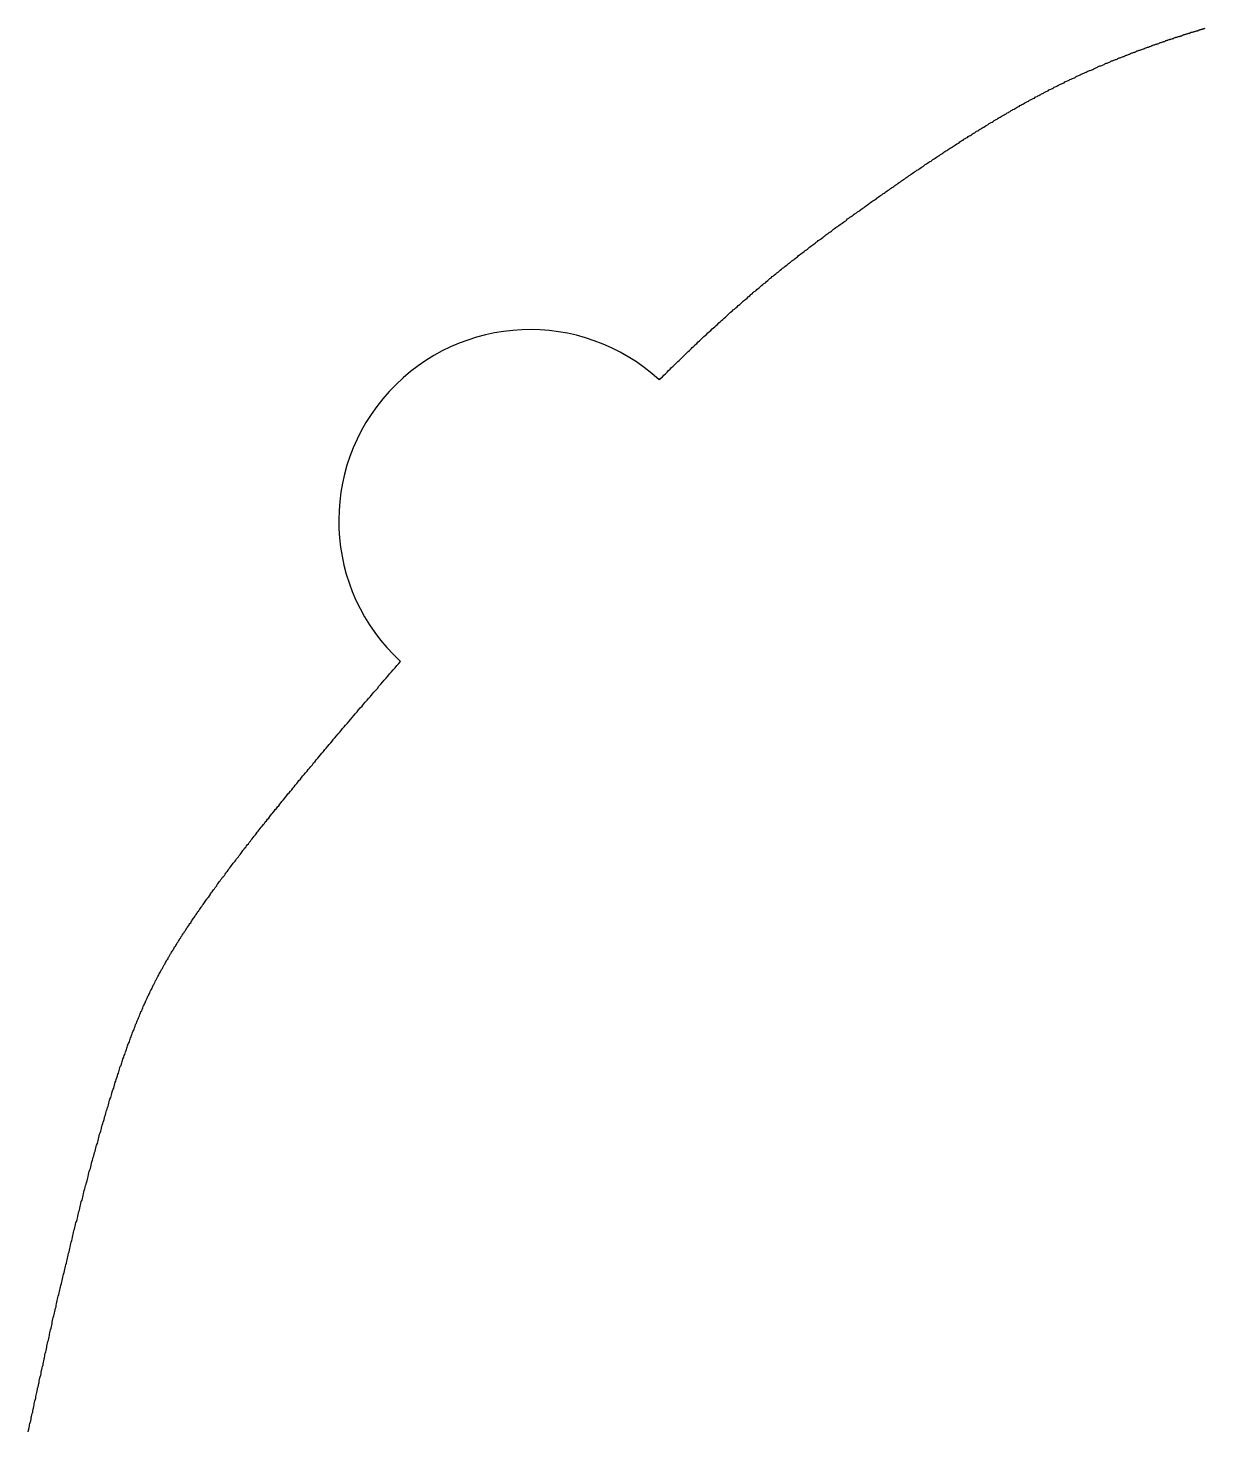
# Model space of a CAD drawing. Header units: millimetres. Extents: x 35 to 605, y 64 to 964.
# Drawn here: x 255.87 to 286.62, y 584.93 to 621.62 of the extents above; entities that cross this region are included whole.
import ezdxf

# ---------------------------------------------------------------- set-up
doc = ezdxf.new("R2010")
doc.units = ezdxf.units.MM

msp = doc.modelspace()

# ---------------------------------------------------------------- linework, layer by layer
for points in [[(272.367, 612.418, 0), (272.407, 612.458, 0), (272.447, 612.498, 0), (272.487, 612.538, 0), (272.527, 612.578, 0), (272.567, 612.618, 0), (272.607, 612.658, 0), (272.647, 612.698, 0), (272.687, 612.738, 0), (272.727, 612.778, 0), (272.767, 612.818, 0), (272.807, 612.858, 0), (272.847, 612.898, 0), (272.887, 612.928, 0), (272.927, 612.968, 0), (272.967, 613.008, 0), (273.007, 613.048, 0), (273.037, 613.078, 0), (273.077, 613.118, 0), (273.117, 613.158, 0), (273.157, 613.188, 0), (273.197, 613.228, 0), (273.227, 613.268, 0), (273.267, 613.298, 0), (273.307, 613.338, 0), (273.347, 613.368, 0), (273.377, 613.408, 0), (273.417, 613.438, 0), (273.457, 613.478, 0), (273.487, 613.508, 0), (273.527, 613.548, 0), (273.567, 613.578, 0), (273.597, 613.608, 0), (273.637, 613.648, 0), (273.677, 613.678, 0), (273.707, 613.708, 0), (273.747, 613.748, 0), (273.777, 613.778, 0), (273.817, 613.808, 0), (273.847, 613.838, 0), (273.887, 613.868, 0), (273.917, 613.908, 0), (273.957, 613.938, 0), (273.987, 613.968, 0), (274.027, 613.998, 0), (274.057, 614.028, 0), (274.097, 614.058, 0), (274.127, 614.088, 0), (274.157, 614.118, 0), (274.197, 614.158, 0), (274.227, 614.188, 0), (274.267, 614.218, 0), (274.297, 614.248, 0), (274.327, 614.268, 0), (274.367, 614.298, 0), (274.397, 614.328, 0), (274.427, 614.358, 0), (274.467, 614.388, 0), (274.497, 614.418, 0), (274.527, 614.448, 0), (274.557, 614.478, 0), (274.597, 614.508, 0), (274.627, 614.528, 0), (274.657, 614.558, 0), (274.687, 614.588, 0), (274.727, 614.618, 0), (274.757, 614.648, 0), (274.787, 614.668, 0), (274.817, 614.698, 0), (274.847, 614.728, 0), (274.887, 614.748, 0), (274.917, 614.778, 0), (274.947, 614.808, 0), (274.977, 614.828, 0), (275.007, 614.858, 0), (275.037, 614.888, 0), (275.067, 614.908, 0), (275.097, 614.938, 0), (275.137, 614.958, 0), (275.167, 614.988, 0), (275.197, 615.018, 0), (275.227, 615.038, 0), (275.257, 615.068, 0), (275.287, 615.088, 0), (275.317, 615.118, 0), (275.347, 615.138, 0), (275.377, 615.168, 0), (275.407, 615.188, 0), (275.437, 615.218, 0), (275.467, 615.238, 0), (275.497, 615.258, 0), (275.527, 615.288, 0), (275.557, 615.308, 0), (275.587, 615.338, 0), (275.617, 615.358, 0), (275.647, 615.378, 0), (275.677, 615.408, 0), (275.707, 615.428, 0), (275.737, 615.458, 0), (275.767, 615.478, 0), (275.797, 615.498, 0), (275.827, 615.528, 0), (275.857, 615.548, 0), (275.887, 615.568, 0), (275.917, 615.588, 0), (275.947, 615.618, 0), (275.977, 615.638, 0), (275.997, 615.658, 0), (276.027, 615.688, 0), (276.057, 615.708, 0), (276.087, 615.728, 0), (276.117, 615.748, 0), (276.147, 615.778, 0), (276.177, 615.798, 0), (276.207, 615.818, 0), (276.237, 615.838, 0), (276.267, 615.858, 0), (276.287, 615.888, 0), (276.317, 615.908, 0), (276.347, 615.928, 0), (276.377, 615.948, 0), (276.407, 615.968, 0), (276.437, 615.988, 0), (276.467, 616.018, 0), (276.497, 616.038, 0), (276.517, 616.058, 0), (276.547, 616.078, 0), (276.577, 616.098, 0), (276.607, 616.118, 0), (276.637, 616.138, 0), (276.667, 616.168, 0), (276.687, 616.188, 0), (276.717, 616.208, 0), (276.747, 616.228, 0), (276.777, 616.248, 0), (276.807, 616.268, 0), (276.837, 616.288, 0), (276.867, 616.308, 0), (276.887, 616.328, 0), (276.917, 616.358, 0), (276.947, 616.378, 0), (276.977, 616.398, 0), (277.007, 616.418, 0), (277.037, 616.438, 0), (277.057, 616.458, 0), (277.087, 616.478, 0), (277.117, 616.498, 0), (277.147, 616.518, 0), (277.177, 616.538, 0), (277.207, 616.558, 0), (277.237, 616.578, 0), (277.257, 616.598, 0), (277.287, 616.628, 0), (277.317, 616.648, 0), (277.347, 616.668, 0), (277.377, 616.688, 0), (277.407, 616.708, 0), (277.427, 616.728, 0), (277.457, 616.748, 0), (277.487, 616.768, 0), (277.517, 616.788, 0), (277.547, 616.808, 0), (277.577, 616.828, 0), (277.607, 616.848, 0), (277.627, 616.868, 0), (277.657, 616.888, 0), (277.687, 616.908, 0), (277.717, 616.928, 0), (277.747, 616.948, 0), (277.777, 616.978, 0), (277.807, 616.998, 0), (277.837, 617.018, 0), (277.857, 617.038, 0), (277.887, 617.058, 0), (277.917, 617.078, 0), (277.947, 617.098, 0), (277.977, 617.118, 0), (278.007, 617.138, 0), (278.037, 617.158, 0), (278.057, 617.178, 0), (278.087, 617.198, 0), (278.117, 617.218, 0), (278.147, 617.238, 0), (278.177, 617.258, 0), (278.207, 617.278, 0), (278.237, 617.298, 0), (278.267, 617.318, 0), (278.287, 617.338, 0), (278.317, 617.358, 0), (278.347, 617.378, 0), (278.377, 617.398, 0), (278.407, 617.418, 0), (278.437, 617.438, 0), (278.467, 617.458, 0), (278.497, 617.478, 0), (278.517, 617.498, 0), (278.547, 617.518, 0), (278.577, 617.538, 0), (278.607, 617.558, 0), (278.637, 617.578, 0), (278.667, 617.598, 0), (278.697, 617.618, 0), (278.717, 617.638, 0), (278.747, 617.658, 0), (278.777, 617.678, 0), (278.807, 617.698, 0), (278.837, 617.718, 0), (278.867, 617.738, 0), (278.897, 617.758, 0), (278.927, 617.778, 0), (278.947, 617.798, 0), (278.977, 617.818, 0), (279.007, 617.838, 0), (279.037, 617.858, 0), (279.067, 617.878, 0), (279.097, 617.898, 0), (279.127, 617.908, 0), (279.147, 617.928, 0), (279.177, 617.948, 0), (279.207, 617.968, 0), (279.237, 617.988, 0), (279.267, 618.008, 0), (279.297, 618.028, 0), (279.317, 618.048, 0), (279.347, 618.068, 0), (279.377, 618.088, 0), (279.407, 618.108, 0), (279.437, 618.128, 0), (279.467, 618.138, 0), (279.487, 618.158, 0), (279.517, 618.178, 0), (279.547, 618.198, 0), (279.577, 618.218, 0), (279.607, 618.238, 0), (279.637, 618.258, 0), (279.657, 618.278, 0), (279.687, 618.288, 0), (279.717, 618.308, 0), (279.747, 618.328, 0), (279.777, 618.348, 0), (279.797, 618.368, 0), (279.827, 618.388, 0), (279.857, 618.408, 0), (279.887, 618.418, 0), (279.917, 618.438, 0), (279.937, 618.458, 0), (279.967, 618.478, 0), (279.997, 618.498, 0), (280.027, 618.508, 0), (280.057, 618.528, 0), (280.077, 618.548, 0), (280.107, 618.568, 0), (280.137, 618.588, 0), (280.167, 618.598, 0), (280.197, 618.618, 0), (280.217, 618.638, 0), (280.247, 618.658, 0), (280.277, 618.678, 0), (280.307, 618.688, 0), (280.327, 618.708, 0), (280.357, 618.728, 0), (280.387, 618.748, 0), (280.417, 618.758, 0), (280.437, 618.778, 0), (280.467, 618.798, 0), (280.497, 618.808, 0), (280.527, 618.828, 0), (280.547, 618.848, 0), (280.577, 618.868, 0), (280.607, 618.878, 0), (280.627, 618.898, 0), (280.657, 618.918, 0), (280.687, 618.928, 0), (280.717, 618.948, 0), (280.737, 618.968, 0), (280.767, 618.978, 0), (280.797, 618.998, 0), (280.817, 619.018, 0), (280.847, 619.028, 0), (280.877, 619.048, 0), (280.907, 619.068, 0), (280.927, 619.078, 0), (280.957, 619.098, 0), (280.987, 619.118, 0), (281.007, 619.128, 0), (281.037, 619.148, 0), (281.067, 619.158, 0), (281.087, 619.178, 0), (281.117, 619.198, 0), (281.137, 619.208, 0), (281.167, 619.228, 0), (281.197, 619.238, 0), (281.217, 619.258, 0), (281.247, 619.278, 0), (281.277, 619.288, 0), (281.297, 619.308, 0), (281.327, 619.318, 0), (281.357, 619.338, 0), (281.377, 619.348, 0), (281.407, 619.368, 0), (281.427, 619.378, 0), (281.457, 619.398, 0), (281.487, 619.408, 0), (281.507, 619.428, 0), (281.537, 619.438, 0), (281.557, 619.458, 0), (281.587, 619.468, 0), (281.607, 619.488, 0), (281.637, 619.498, 0), (281.667, 619.518, 0), (281.687, 619.528, 0), (281.717, 619.548, 0), (281.737, 619.558, 0), (281.767, 619.568, 0), (281.787, 619.588, 0), (281.817, 619.598, 0), (281.837, 619.618, 0), (281.867, 619.628, 0), (281.887, 619.638, 0), (281.917, 619.658, 0), (281.937, 619.668, 0), (281.967, 619.688, 0), (281.987, 619.698, 0), (282.017, 619.708, 0), (282.037, 619.728, 0), (282.067, 619.738, 0), (282.087, 619.748, 0), (282.117, 619.768, 0), (282.137, 619.778, 0), (282.167, 619.788, 0), (282.187, 619.808, 0), (282.207, 619.818, 0), (282.237, 619.828, 0), (282.257, 619.848, 0), (282.287, 619.858, 0), (282.307, 619.868, 0), (282.337, 619.878, 0), (282.357, 619.898, 0), (282.377, 619.908, 0), (282.407, 619.918, 0), (282.427, 619.928, 0), (282.457, 619.948, 0), (282.477, 619.958, 0), (282.497, 619.968, 0), (282.527, 619.978, 0), (282.547, 619.998, 0), (282.567, 620.008, 0), (282.597, 620.018, 0), (282.617, 620.028, 0), (282.637, 620.038, 0), (282.667, 620.058, 0), (282.687, 620.068, 0), (282.707, 620.078, 0), (282.737, 620.088, 0), (282.757, 620.098, 0), (282.777, 620.118, 0), (282.807, 620.128, 0), (282.827, 620.138, 0), (282.847, 620.148, 0), (282.877, 620.158, 0), (282.897, 620.168, 0), (282.917, 620.178, 0), (282.947, 620.188, 0), (282.967, 620.208, 0), (282.987, 620.218, 0), (283.007, 620.228, 0), (283.037, 620.238, 0), (283.057, 620.248, 0), (283.077, 620.258, 0), (283.097, 620.268, 0), (283.127, 620.278, 0), (283.147, 620.288, 0), (283.167, 620.298, 0), (283.187, 620.308, 0), (283.217, 620.318, 0), (283.237, 620.328, 0), (283.257, 620.348, 0), (283.277, 620.358, 0), (283.307, 620.368, 0), (283.327, 620.378, 0), (283.347, 620.388, 0), (283.367, 620.398, 0), (283.387, 620.408, 0), (283.417, 620.418, 0), (283.437, 620.428, 0), (283.457, 620.438, 0), (283.477, 620.448, 0), (283.497, 620.458, 0), (283.517, 620.468, 0), (283.547, 620.478, 0), (283.567, 620.488, 0), (283.587, 620.498, 0), (283.607, 620.508, 0), (283.627, 620.508, 0), (283.647, 620.518, 0), (283.667, 620.528, 0), (283.697, 620.538, 0), (283.717, 620.548, 0), (283.737, 620.558, 0), (283.757, 620.568, 0), (283.777, 620.578, 0), (283.797, 620.588, 0), (283.817, 620.598, 0), (283.837, 620.608, 0), (283.857, 620.618, 0), (283.877, 620.628, 0), (283.907, 620.628, 0), (283.927, 620.638, 0), (283.947, 620.648, 0), (283.967, 620.658, 0), (283.987, 620.668, 0), (284.007, 620.678, 0), (284.027, 620.688, 0), (284.047, 620.698, 0), (284.067, 620.698, 0), (284.087, 620.708, 0), (284.107, 620.718, 0), (284.127, 620.728, 0), (284.147, 620.738, 0), (284.167, 620.748, 0), (284.187, 620.758, 0), (284.207, 620.758, 0), (284.227, 620.768, 0), (284.247, 620.778, 0), (284.267, 620.788, 0), (284.287, 620.798, 0), (284.307, 620.798, 0), (284.327, 620.808, 0), (284.347, 620.818, 0), (284.367, 620.828, 0), (284.387, 620.838, 0), (284.407, 620.838, 0), (284.427, 620.848, 0), (284.447, 620.858, 0), (284.467, 620.868, 0), (284.487, 620.878, 0), (284.507, 620.878, 0), (284.527, 620.888, 0), (284.547, 620.898, 0), (284.567, 620.908, 0), (284.587, 620.908, 0), (284.607, 620.918, 0), (284.627, 620.928, 0), (284.647, 620.938, 0), (284.657, 620.938, 0), (284.677, 620.948, 0), (284.697, 620.958, 0), (284.717, 620.968, 0), (284.737, 620.968, 0), (284.757, 620.978, 0), (284.777, 620.988, 0), (284.797, 620.988, 0), (284.817, 620.998, 0), (284.827, 621.008, 0), (284.847, 621.018, 0), (284.867, 621.018, 0), (284.887, 621.028, 0), (284.907, 621.038, 0), (284.927, 621.038, 0), (284.947, 621.048, 0), (284.967, 621.058, 0), (284.977, 621.058, 0), (284.997, 621.068, 0), (285.017, 621.078, 0), (285.037, 621.078, 0), (285.057, 621.088, 0), (285.077, 621.098, 0), (285.087, 621.098, 0), (285.107, 621.108, 0), (285.127, 621.118, 0), (285.147, 621.118, 0), (285.167, 621.128, 0), (285.177, 621.138, 0), (285.197, 621.138, 0), (285.217, 621.148, 0), (285.237, 621.158, 0), (285.257, 621.158, 0), (285.267, 621.168, 0), (285.287, 621.178, 0), (285.307, 621.178, 0), (285.327, 621.188, 0), (285.337, 621.198, 0), (285.357, 621.198, 0), (285.377, 621.208, 0), (285.397, 621.208, 0), (285.417, 621.218, 0), (285.427, 621.228, 0), (285.447, 621.228, 0), (285.467, 621.238, 0), (285.477, 621.238, 0), (285.497, 621.248, 0), (285.517, 621.258, 0), (285.537, 621.258, 0), (285.547, 621.268, 0), (285.567, 621.268, 0), (285.587, 621.278, 0), (285.607, 621.288, 0), (285.617, 621.288, 0), (285.637, 621.298, 0), (285.657, 621.298, 0), (285.667, 621.308, 0), (285.687, 621.318, 0), (285.707, 621.318, 0), (285.717, 621.328, 0), (285.737, 621.328, 0), (285.757, 621.338, 0), (285.767, 621.338, 0), (285.787, 621.348, 0), (285.807, 621.348, 0), (285.817, 621.358, 0), (285.837, 621.368, 0), (285.857, 621.368, 0), (285.867, 621.378, 0), (285.887, 621.378, 0), (285.907, 621.388, 0), (285.917, 621.388, 0), (285.937, 621.398, 0), (285.957, 621.398, 0), (285.967, 621.408, 0), (285.987, 621.408, 0), (285.997, 621.418, 0), (286.017, 621.418, 0), (286.037, 621.428, 0), (286.047, 621.428, 0), (286.067, 621.438, 0), (286.077, 621.448, 0), (286.097, 621.448, 0), (286.117, 621.458, 0), (286.127, 621.458, 0), (286.147, 621.468, 0), (286.157, 621.468, 0), (286.177, 621.478, 0), (286.187, 621.478, 0), (286.207, 621.488, 0), (286.227, 621.488, 0), (286.237, 621.498, 0), (286.257, 621.498, 0), (286.267, 621.508, 0), (286.287, 621.508, 0), (286.297, 621.508, 0), (286.317, 621.518, 0), (286.327, 621.518, 0), (286.347, 621.528, 0), (286.357, 621.528, 0), (286.377, 621.538, 0), (286.387, 621.538, 0), (286.407, 621.548, 0), (286.427, 621.548, 0), (286.437, 621.558, 0), (286.457, 621.558, 0), (286.467, 621.568, 0), (286.487, 621.568, 0), (286.497, 621.578, 0), (286.517, 621.578, 0), (286.527, 621.578, 0), (286.537, 621.588, 0), (286.557, 621.588, 0), (286.567, 621.598, 0), (286.587, 621.598, 0), (286.597, 621.608, 0), (286.617, 621.608, 0), (286.627, 621.618, 0)], [(255.867, 584.908, 0), (255.877, 584.948, 0), (255.887, 584.978, 0), (255.897, 585.018, 0), (255.907, 585.058, 0), (255.907, 585.088, 0), (255.917, 585.128, 0), (255.927, 585.168, 0), (255.937, 585.198, 0), (255.947, 585.238, 0), (255.947, 585.278, 0), (255.957, 585.308, 0), (255.967, 585.348, 0), (255.977, 585.388, 0), (255.987, 585.418, 0), (255.987, 585.458, 0), (255.997, 585.498, 0), (256.007, 585.528, 0), (256.017, 585.568, 0), (256.027, 585.608, 0), (256.027, 585.638, 0), (256.037, 585.678, 0), (256.047, 585.718, 0), (256.057, 585.758, 0), (256.067, 585.788, 0), (256.067, 585.828, 0), (256.077, 585.868, 0), (256.087, 585.898, 0), (256.097, 585.938, 0), (256.107, 585.978, 0), (256.117, 586.018, 0), (256.117, 586.048, 0), (256.127, 586.088, 0), (256.137, 586.128, 0), (256.147, 586.168, 0), (256.157, 586.198, 0), (256.157, 586.238, 0), (256.167, 586.278, 0), (256.177, 586.318, 0), (256.187, 586.348, 0), (256.197, 586.388, 0), (256.207, 586.428, 0), (256.207, 586.468, 0), (256.217, 586.508, 0), (256.227, 586.538, 0), (256.237, 586.578, 0), (256.247, 586.618, 0), (256.257, 586.658, 0), (256.257, 586.688, 0), (256.267, 586.728, 0), (256.277, 586.768, 0), (256.287, 586.808, 0), (256.297, 586.848, 0), (256.307, 586.888, 0), (256.307, 586.918, 0), (256.317, 586.958, 0), (256.327, 586.998, 0), (256.337, 587.038, 0), (256.347, 587.078, 0), (256.357, 587.118, 0), (256.357, 587.148, 0), (256.367, 587.188, 0), (256.377, 587.228, 0), (256.387, 587.268, 0), (256.397, 587.308, 0), (256.407, 587.348, 0), (256.417, 587.388, 0), (256.427, 587.428, 0), (256.427, 587.458, 0), (256.437, 587.498, 0), (256.447, 587.538, 0), (256.457, 587.578, 0), (256.467, 587.618, 0), (256.477, 587.658, 0), (256.487, 587.698, 0), (256.497, 587.738, 0), (256.497, 587.778, 0), (256.507, 587.818, 0), (256.517, 587.858, 0), (256.527, 587.898, 0), (256.537, 587.938, 0), (256.547, 587.978, 0), (256.557, 588.018, 0), (256.567, 588.058, 0), (256.577, 588.098, 0), (256.587, 588.138, 0), (256.597, 588.178, 0), (256.597, 588.218, 0), (256.607, 588.258, 0), (256.617, 588.298, 0), (256.627, 588.338, 0), (256.637, 588.378, 0), (256.647, 588.418, 0), (256.657, 588.458, 0), (256.667, 588.498, 0), (256.677, 588.538, 0), (256.687, 588.578, 0), (256.697, 588.618, 0), (256.707, 588.658, 0), (256.717, 588.698, 0), (256.727, 588.738, 0), (256.737, 588.788, 0), (256.747, 588.828, 0), (256.757, 588.868, 0), (256.767, 588.908, 0), (256.777, 588.948, 0), (256.787, 588.988, 0), (256.797, 589.028, 0), (256.807, 589.078, 0), (256.817, 589.118, 0), (256.827, 589.158, 0), (256.837, 589.198, 0), (256.847, 589.238, 0), (256.857, 589.278, 0), (256.867, 589.318, 0), (256.877, 589.368, 0), (256.887, 589.408, 0), (256.897, 589.448, 0), (256.907, 589.488, 0), (256.917, 589.528, 0), (256.927, 589.578, 0), (256.937, 589.618, 0), (256.947, 589.658, 0), (256.957, 589.698, 0), (256.967, 589.738, 0), (256.977, 589.788, 0), (256.987, 589.828, 0), (256.997, 589.868, 0), (257.007, 589.908, 0), (257.017, 589.948, 0), (257.027, 589.998, 0), (257.037, 590.038, 0), (257.047, 590.078, 0), (257.057, 590.118, 0), (257.067, 590.168, 0), (257.077, 590.208, 0), (257.087, 590.248, 0), (257.097, 590.288, 0), (257.107, 590.328, 0), (257.117, 590.378, 0), (257.137, 590.418, 0), (257.147, 590.458, 0), (257.157, 590.498, 0), (257.167, 590.548, 0), (257.177, 590.588, 0), (257.187, 590.628, 0), (257.197, 590.668, 0), (257.207, 590.708, 0), (257.217, 590.758, 0), (257.227, 590.798, 0), (257.237, 590.838, 0), (257.247, 590.878, 0), (257.257, 590.928, 0), (257.277, 590.968, 0), (257.287, 591.008, 0), (257.297, 591.048, 0), (257.307, 591.088, 0), (257.317, 591.138, 0), (257.327, 591.178, 0), (257.337, 591.218, 0), (257.347, 591.258, 0), (257.357, 591.298, 0), (257.367, 591.348, 0), (257.387, 591.388, 0), (257.397, 591.428, 0), (257.407, 591.468, 0), (257.417, 591.508, 0), (257.427, 591.548, 0), (257.437, 591.588, 0), (257.447, 591.638, 0), (257.457, 591.678, 0), (257.467, 591.718, 0), (257.477, 591.758, 0), (257.497, 591.798, 0), (257.507, 591.838, 0), (257.517, 591.878, 0), (257.527, 591.928, 0), (257.537, 591.968, 0), (257.547, 592.008, 0), (257.557, 592.048, 0), (257.567, 592.088, 0), (257.587, 592.128, 0), (257.597, 592.168, 0), (257.607, 592.208, 0), (257.617, 592.248, 0), (257.627, 592.288, 0), (257.637, 592.328, 0), (257.647, 592.368, 0), (257.657, 592.408, 0), (257.677, 592.448, 0), (257.687, 592.488, 0), (257.697, 592.528, 0), (257.707, 592.568, 0), (257.717, 592.608, 0), (257.727, 592.648, 0), (257.737, 592.688, 0), (257.747, 592.728, 0), (257.767, 592.768, 0), (257.777, 592.808, 0), (257.787, 592.848, 0), (257.797, 592.888, 0), (257.807, 592.928, 0), (257.817, 592.968, 0), (257.827, 593.008, 0), (257.847, 593.048, 0), (257.857, 593.078, 0), (257.867, 593.118, 0), (257.877, 593.158, 0), (257.887, 593.198, 0), (257.897, 593.238, 0), (257.907, 593.278, 0), (257.917, 593.308, 0), (257.937, 593.348, 0), (257.947, 593.388, 0), (257.957, 593.428, 0), (257.967, 593.458, 0), (257.977, 593.498, 0), (257.987, 593.538, 0), (257.997, 593.578, 0), (258.007, 593.608, 0), (258.027, 593.648, 0), (258.037, 593.688, 0), (258.047, 593.718, 0), (258.057, 593.758, 0), (258.067, 593.798, 0), (258.077, 593.828, 0), (258.087, 593.868, 0), (258.107, 593.898, 0), (258.117, 593.938, 0), (258.127, 593.978, 0), (258.137, 594.008, 0), (258.147, 594.048, 0), (258.157, 594.078, 0), (258.167, 594.118, 0), (258.177, 594.148, 0), (258.197, 594.188, 0), (258.207, 594.218, 0), (258.217, 594.258, 0), (258.227, 594.288, 0), (258.237, 594.318, 0), (258.247, 594.358, 0), (258.257, 594.388, 0), (258.267, 594.428, 0), (258.277, 594.458, 0), (258.297, 594.488, 0), (258.307, 594.528, 0), (258.317, 594.558, 0), (258.327, 594.588, 0), (258.337, 594.618, 0), (258.347, 594.658, 0), (258.357, 594.688, 0), (258.367, 594.718, 0), (258.377, 594.748, 0), (258.397, 594.778, 0), (258.407, 594.808, 0), (258.417, 594.848, 0), (258.427, 594.878, 0), (258.437, 594.908, 0), (258.447, 594.938, 0), (258.457, 594.968, 0), (258.467, 594.998, 0), (258.477, 595.028, 0), (258.487, 595.058, 0), (258.507, 595.088, 0), (258.517, 595.118, 0), (258.527, 595.148, 0), (258.537, 595.178, 0), (258.547, 595.208, 0), (258.557, 595.238, 0), (258.567, 595.268, 0), (258.577, 595.298, 0), (258.587, 595.318, 0), (258.597, 595.348, 0), (258.607, 595.378, 0), (258.627, 595.408, 0), (258.637, 595.438, 0), (258.647, 595.468, 0), (258.657, 595.488, 0), (258.667, 595.518, 0), (258.677, 595.548, 0), (258.687, 595.578, 0), (258.697, 595.598, 0), (258.707, 595.628, 0), (258.717, 595.658, 0), (258.737, 595.688, 0), (258.747, 595.708, 0), (258.757, 595.738, 0), (258.767, 595.768, 0), (258.777, 595.788, 0), (258.787, 595.818, 0), (258.797, 595.838, 0), (258.807, 595.868, 0), (258.817, 595.898, 0), (258.837, 595.918, 0), (258.847, 595.948, 0), (258.857, 595.968, 0), (258.867, 595.998, 0), (258.877, 596.028, 0), (258.887, 596.048, 0), (258.897, 596.078, 0), (258.907, 596.098, 0), (258.927, 596.128, 0), (258.937, 596.148, 0), (258.947, 596.178, 0), (258.957, 596.198, 0), (258.967, 596.228, 0), (258.977, 596.248, 0), (258.987, 596.278, 0), (258.997, 596.298, 0), (259.017, 596.318, 0), (259.027, 596.348, 0), (259.037, 596.368, 0), (259.047, 596.398, 0), (259.057, 596.418, 0), (259.067, 596.448, 0), (259.087, 596.468, 0), (259.097, 596.488, 0), (259.107, 596.518, 0), (259.117, 596.538, 0), (259.127, 596.558, 0), (259.137, 596.588, 0), (259.157, 596.608, 0), (259.167, 596.638, 0), (259.177, 596.658, 0), (259.187, 596.678, 0), (259.197, 596.708, 0), (259.217, 596.728, 0), (259.227, 596.748, 0), (259.237, 596.778, 0), (259.247, 596.798, 0), (259.257, 596.818, 0), (259.277, 596.838, 0), (259.287, 596.868, 0), (259.297, 596.888, 0), (259.307, 596.908, 0), (259.327, 596.938, 0), (259.337, 596.958, 0), (259.347, 596.978, 0), (259.357, 596.998, 0), (259.377, 597.028, 0), (259.387, 597.048, 0), (259.397, 597.068, 0), (259.407, 597.088, 0), (259.427, 597.118, 0), (259.437, 597.138, 0), (259.447, 597.158, 0), (259.457, 597.178, 0), (259.477, 597.208, 0), (259.487, 597.228, 0), (259.497, 597.248, 0), (259.517, 597.268, 0), (259.527, 597.298, 0), (259.537, 597.318, 0), (259.557, 597.338, 0), (259.567, 597.358, 0), (259.577, 597.388, 0), (259.587, 597.408, 0), (259.607, 597.428, 0), (259.617, 597.448, 0), (259.637, 597.478, 0), (259.647, 597.498, 0), (259.657, 597.518, 0), (259.677, 597.538, 0), (259.687, 597.568, 0), (259.697, 597.588, 0), (259.717, 597.608, 0), (259.727, 597.628, 0), (259.747, 597.648, 0), (259.757, 597.678, 0), (259.767, 597.698, 0), (259.787, 597.718, 0), (259.797, 597.738, 0), (259.817, 597.768, 0), (259.827, 597.788, 0), (259.837, 597.808, 0), (259.857, 597.828, 0), (259.867, 597.858, 0), (259.887, 597.878, 0), (259.897, 597.898, 0), (259.917, 597.928, 0), (259.927, 597.948, 0), (259.947, 597.968, 0), (259.957, 597.988, 0), (259.977, 598.018, 0), (259.987, 598.038, 0), (260.007, 598.058, 0), (260.017, 598.088, 0), (260.037, 598.108, 0), (260.047, 598.128, 0), (260.067, 598.148, 0), (260.077, 598.178, 0), (260.097, 598.198, 0), (260.117, 598.218, 0), (260.127, 598.248, 0), (260.147, 598.268, 0), (260.157, 598.288, 0), (260.177, 598.318, 0), (260.187, 598.338, 0), (260.207, 598.358, 0), (260.227, 598.388, 0), (260.237, 598.408, 0), (260.257, 598.438, 0), (260.277, 598.458, 0), (260.287, 598.478, 0), (260.307, 598.508, 0), (260.327, 598.528, 0), (260.337, 598.558, 0), (260.357, 598.578, 0), (260.377, 598.598, 0), (260.387, 598.628, 0), (260.407, 598.648, 0), (260.427, 598.678, 0), (260.447, 598.698, 0), (260.457, 598.728, 0), (260.477, 598.748, 0), (260.497, 598.778, 0), (260.517, 598.798, 0), (260.527, 598.828, 0), (260.547, 598.848, 0), (260.567, 598.878, 0), (260.587, 598.898, 0), (260.607, 598.928, 0), (260.627, 598.948, 0), (260.637, 598.978, 0), (260.657, 599.008, 0), (260.677, 599.028, 0), (260.697, 599.058, 0), (260.717, 599.078, 0), (260.737, 599.108, 0), (260.757, 599.138, 0), (260.777, 599.158, 0), (260.797, 599.188, 0), (260.807, 599.218, 0), (260.827, 599.238, 0), (260.847, 599.268, 0), (260.867, 599.298, 0), (260.887, 599.318, 0), (260.907, 599.348, 0), (260.927, 599.378, 0), (260.947, 599.408, 0), (260.977, 599.428, 0), (260.997, 599.458, 0), (261.017, 599.488, 0), (261.037, 599.518, 0), (261.057, 599.548, 0), (261.077, 599.568, 0), (261.097, 599.598, 0), (261.117, 599.628, 0), (261.137, 599.658, 0), (261.167, 599.688, 0), (261.187, 599.718, 0), (261.207, 599.748, 0), (261.227, 599.778, 0), (261.247, 599.798, 0), (261.277, 599.828, 0), (261.297, 599.858, 0), (261.317, 599.888, 0), (261.337, 599.918, 0), (261.367, 599.948, 0), (261.387, 599.978, 0), (261.407, 600.008, 0), (261.437, 600.038, 0), (261.457, 600.068, 0), (261.477, 600.108, 0), (261.507, 600.138, 0), (261.527, 600.168, 0), (261.557, 600.198, 0), (261.577, 600.228, 0), (261.597, 600.258, 0), (261.627, 600.288, 0), (261.647, 600.318, 0), (261.677, 600.358, 0), (261.697, 600.388, 0), (261.727, 600.418, 0), (261.747, 600.448, 0), (261.777, 600.488, 0), (261.807, 600.518, 0), (261.827, 600.548, 0), (261.857, 600.588, 0), (261.877, 600.618, 0), (261.907, 600.648, 0), (261.937, 600.688, 0), (261.957, 600.718, 0), (261.987, 600.748, 0), (262.017, 600.788, 0), (262.047, 600.818, 0), (262.067, 600.858, 0), (262.097, 600.888, 0), (262.127, 600.928, 0), (262.157, 600.958, 0), (262.187, 600.998, 0), (262.207, 601.028, 0), (262.237, 601.068, 0), (262.267, 601.098, 0), (262.297, 601.138, 0), (262.327, 601.178, 0), (262.357, 601.208, 0), (262.387, 601.248, 0), (262.417, 601.278, 0), (262.447, 601.318, 0), (262.477, 601.358, 0), (262.507, 601.398, 0), (262.537, 601.428, 0), (262.567, 601.468, 0), (262.597, 601.508, 0), (262.627, 601.548, 0), (262.657, 601.588, 0), (262.687, 601.618, 0), (262.727, 601.658, 0), (262.757, 601.698, 0), (262.787, 601.738, 0), (262.817, 601.778, 0), (262.847, 601.818, 0), (262.887, 601.858, 0), (262.917, 601.898, 0), (262.947, 601.938, 0), (262.987, 601.978, 0), (263.017, 602.018, 0), (263.047, 602.058, 0), (263.087, 602.098, 0), (263.117, 602.138, 0), (263.157, 602.188, 0), (263.187, 602.228, 0), (263.227, 602.268, 0), (263.257, 602.308, 0), (263.297, 602.348, 0), (263.327, 602.398, 0), (263.367, 602.438, 0), (263.397, 602.478, 0), (263.437, 602.528, 0), (263.477, 602.568, 0), (263.507, 602.608, 0), (263.547, 602.658, 0), (263.587, 602.698, 0), (263.627, 602.748, 0), (263.657, 602.788, 0), (263.697, 602.838, 0), (263.737, 602.878, 0), (263.777, 602.928, 0), (263.817, 602.968, 0), (263.847, 603.018, 0), (263.887, 603.058, 0), (263.927, 603.108, 0), (263.967, 603.158, 0), (264.007, 603.198, 0), (264.047, 603.248, 0), (264.087, 603.298, 0), (264.127, 603.348, 0), (264.167, 603.388, 0), (264.217, 603.438, 0), (264.257, 603.488, 0), (264.297, 603.538, 0), (264.337, 603.588, 0), (264.377, 603.638, 0), (264.417, 603.688, 0), (264.467, 603.738, 0), (264.507, 603.788, 0), (264.547, 603.838, 0), (264.597, 603.888, 0), (264.637, 603.938, 0), (264.677, 603.988, 0), (264.727, 604.038, 0), (264.767, 604.088, 0), (264.817, 604.138, 0), (264.857, 604.198, 0), (264.907, 604.248, 0), (264.947, 604.298, 0), (264.997, 604.348, 0), (265.037, 604.408, 0), (265.087, 604.458, 0), (265.127, 604.508, 0), (265.177, 604.568, 0), (265.227, 604.618, 0), (265.267, 604.668, 0), (265.317, 604.728, 0), (265.367, 604.778, 0), (265.407, 604.838, 0), (265.457, 604.888, 0), (265.507, 604.948, 0), (265.557, 604.998, 0), (265.597, 605.048, 0)]]:
    msp.add_polyline3d(points)
msp.add_arc((268.987, 608.731), 5, 47.502, 227.3709)

doc.saveas('drawing.dxf')
